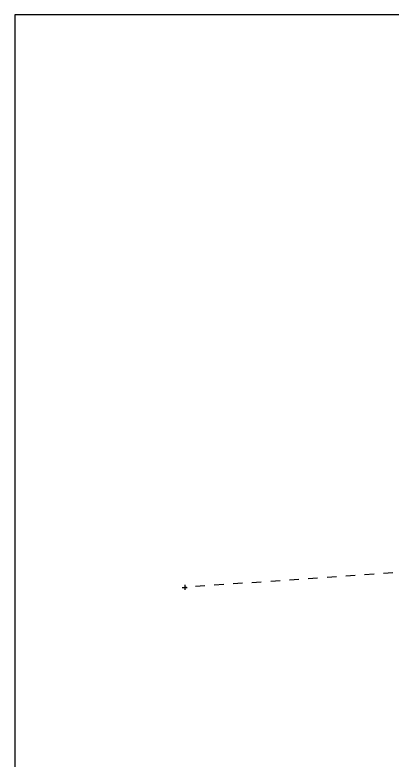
# Model space of a CAD drawing. Header units: millimetres. Extents: x -21022 to 21192, y -14865 to 14865.
# Drawn here: x -21022 to -13010, y -953 to 14865 of the extents above; entities that cross this region are included whole.
import ezdxf

# ---------------------------------------------------------------- set-up
doc = ezdxf.new("R2010")
doc.units = ezdxf.units.MM
doc.linetypes.add('HIDDEN', pattern=[16, 2, -2, 2, -2, 2, -2, 2, -2])
doc.layers.add('00_-_SECTIONS', color=7, linetype='Continuous', true_color=0xffffff)
doc.layers.add('NEW_GF', color=7, linetype='Continuous', true_color=0xffffff)

# ---------------------------------------------------------------- blocks, each defined once
blk = doc.blocks.new('9B010AAF')
at = {"layer": '00_-_SECTIONS', "color": 9, "linetype": 'HIDDEN', "ltscale": 100}
blk.add_line((9259, 690), (50, 50), dxfattribs=at)
at = {"layer": '00_-_SECTIONS', "color": 1, "linetype": 'Continuous', "ltscale": 100}
for p, q in [((0, 50), (100, 50)), ((50, 100), (50, 0))]:
    blk.add_line(p, q, dxfattribs=at)
blk = doc.blocks.new('C8DEB7BC')
at = {"layer": 'NEW_GF', "color": 1, "linetype": 'Continuous', "ltscale": 100}
for p, q in [((0, 29730), (0, 0)), ((42045, 29730), (0, 29730))]:
    blk.add_line(p, q, dxfattribs=at)

msp = doc.modelspace()

# ---------------------------------------------------------------- block references
at = {"layer": '00_-_SECTIONS'}
msp.add_blockref('9B010AAF', (-17466.4, 2663.9), dxfattribs=at)
at = {"layer": 'NEW_GF'}
msp.add_blockref('C8DEB7BC', (-21022.5, -14865), dxfattribs=at)

doc.saveas('drawing.dxf')
